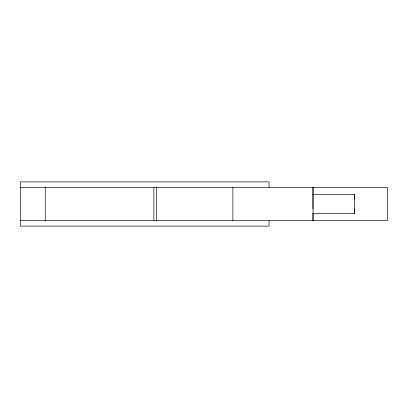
<?xml version="1.0" encoding="UTF-8"?>
<svg xmlns="http://www.w3.org/2000/svg" width="408" height="408" viewBox="0 0 408 408"><rect width="100%" height="100%" fill="white"/><g stroke="black" fill="none" stroke-linecap="round" stroke-linejoin="round"><path stroke-width="0.61" d="M269.066 187.42L269.066 181.897L20.4 181.897L20.4 226.103L269.066 226.103L269.066 220.58M45.242 220.58L45.242 187.42M153.893 220.58L153.893 187.42M156.3 220.58L156.3 187.42M312.997 213.557L312.997 220.57L312.997 187.42L312.997 208.835M312.997 213.67L354.445 213.67L354.445 194.325L312.997 194.325M20.4 187.42L387.6 187.42L387.6 220.57L20.4 220.58M354.445 194.325L354.445 199.16M354.445 208.835L354.445 213.67M232.871 187.42L232.871 220.58"/></g></svg>
